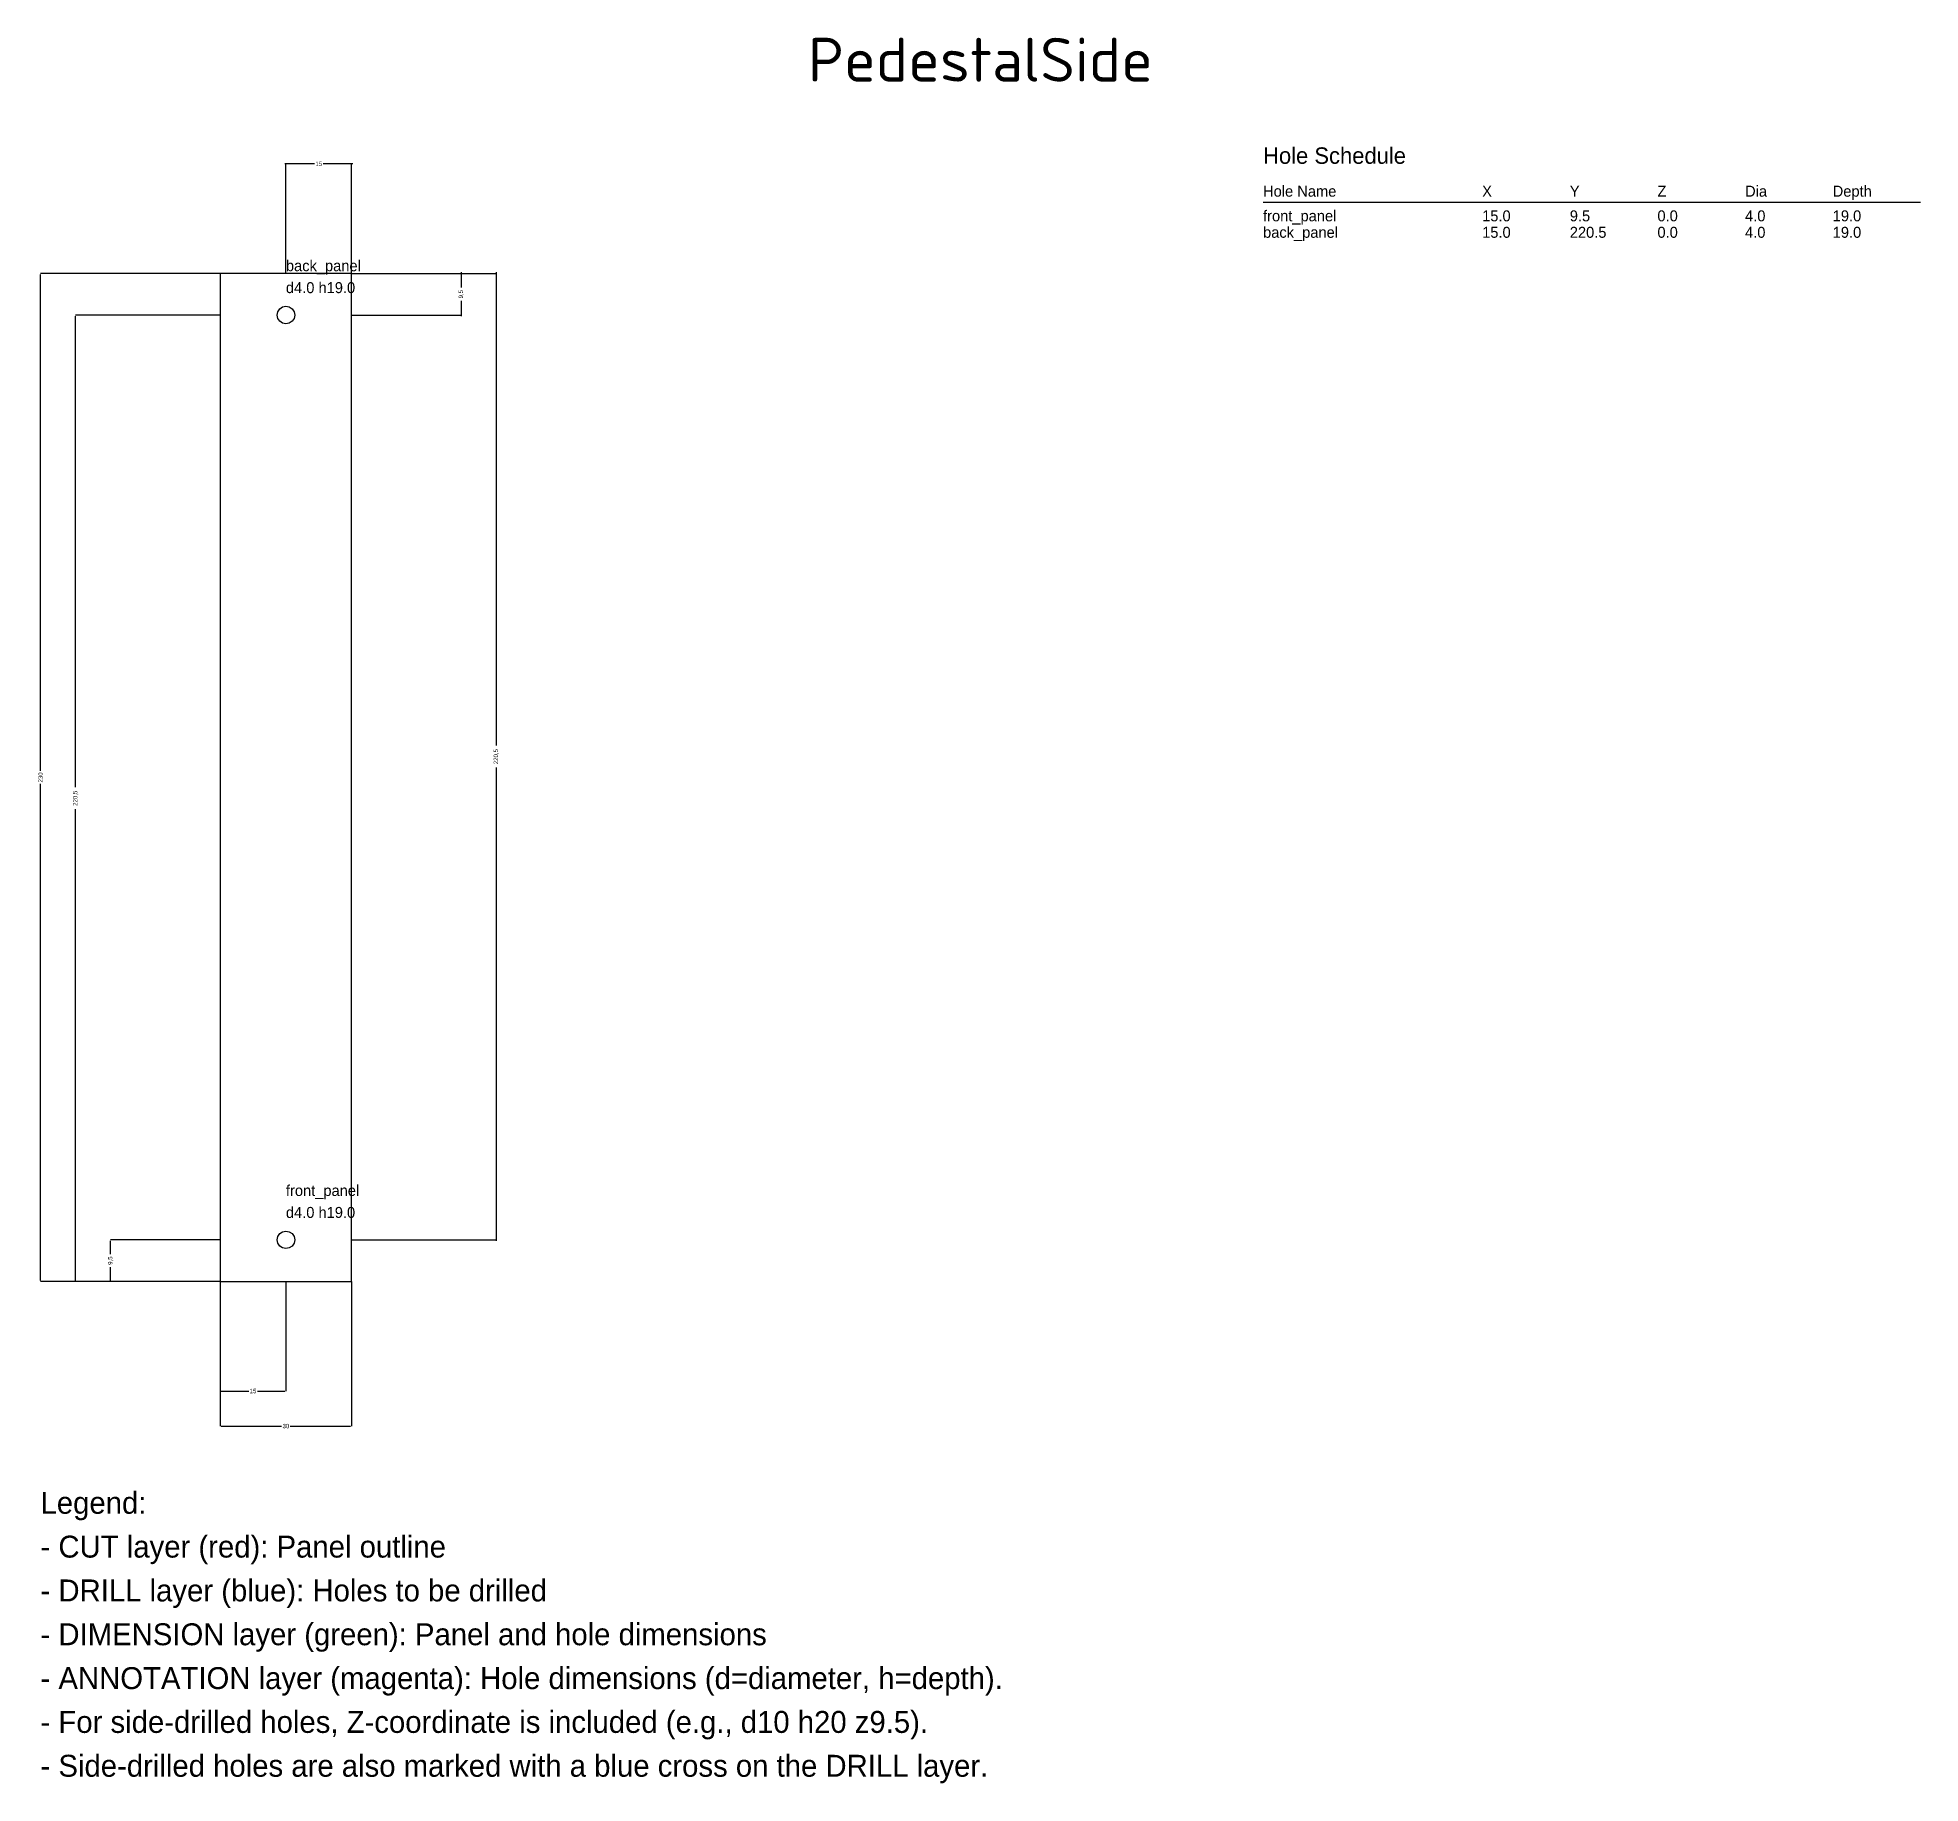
# Model space of a CAD drawing. Header units: millimetres. Extents: x -42 to 388, y -115 to 284.
import ezdxf
from ezdxf.enums import TextEntityAlignment as Align

# ---------------------------------------------------------------- set-up
doc = ezdxf.new("R2010")
doc.units = ezdxf.units.MM
for name, color, linetype in [('ANNOTATION', 6, 'Continuous'), ('CUT', 1, 'Continuous'), ('DIMENSION', 3, 'Continuous')]:
    doc.layers.add(name, color=color, linetype=linetype)
doc.styles.add('Title', font='ISOCPEUR.ttf')
doc.dimstyles.get("Standard").update_dxf_attribs({"dimtxt": 2.5, "dimasz": 2.5, "dimexe": 1.25, "dimexo": 0.625, "dimtad": 1, "dimtxsty": 'Standard', "dimcen": 2.5, "dimazin": 3, "dimtfac": 1, "dimtmove": 0, "dimatfit": 3})

# ---------------------------------------------------------------- blocks, each defined once
blk = doc.blocks.new('_CLOSEDFILLED')
at = {"color": 0, "linetype": 'ByBlock'}
blk.add_solid([(-1, 0.2), (0, 0), (-1, -0.2)], dxfattribs=at)
blk = doc.blocks.new('*D0')
for p, q in [((0, 0), (0, -25)), ((15, 0), (15, -25)), ((0.25, -25), (6.5, -25)), ((8.5, -25), (14.75, -25))]:
    blk.add_line(p, q)
at = {"layer": 'Defpoints'}
for p in [(0, 0), (15, 0), (0, -25)]:
    blk.add_point(p, dxfattribs=at)
at = {"layer": 'DIMENSION', "xscale": 0.25, "yscale": 0.25, "rotation": 180}
blk.add_blockref('_CLOSEDFILLED', (0, -25), dxfattribs=at)
at = {"layer": 'DIMENSION', "xscale": 0.25, "yscale": 0.25}
blk.add_blockref('_CLOSEDFILLED', (15, -25), dxfattribs=at)
at = {"layer": 'DIMENSION', "insert": (7.5, -25), "char_height": 1, "attachment_point": 5}
blk.add_mtext('15', dxfattribs=at)
blk = doc.blocks.new('*D2')
for p, q in [((0, 0), (0, -33)), ((30, 0), (30, -33)), ((0.25, -33), (14, -33)), ((16, -33), (29.75, -33))]:
    blk.add_line(p, q)
at = {"layer": 'Defpoints'}
for p in [(0, 0), (30, 0), (0, -33)]:
    blk.add_point(p, dxfattribs=at)
at = {"layer": 'DIMENSION', "xscale": 0.25, "yscale": 0.25, "rotation": 180}
blk.add_blockref('_CLOSEDFILLED', (0, -33), dxfattribs=at)
at = {"layer": 'DIMENSION', "xscale": 0.25, "yscale": 0.25}
blk.add_blockref('_CLOSEDFILLED', (30, -33), dxfattribs=at)
at = {"layer": 'DIMENSION', "insert": (15, -33), "char_height": 1, "attachment_point": 5}
blk.add_mtext('30', dxfattribs=at)
blk = doc.blocks.new('*D3')
for p, q in [((21.5, 255), (14.75, 255)), ((15, 230), (15, 255)), ((30.25, 255), (23.5, 255)), ((30, 230), (30, 255))]:
    blk.add_line(p, q)
at = {"layer": 'Defpoints'}
for p in [(30, 255), (15, 230), (30, 230)]:
    blk.add_point(p, dxfattribs=at)
at = {"layer": 'DIMENSION', "xscale": 0.25, "yscale": 0.25}
blk.add_blockref('_CLOSEDFILLED', (15, 255), dxfattribs=at)
at = {"layer": 'DIMENSION', "xscale": 0.25, "yscale": 0.25, "rotation": 180}
blk.add_blockref('_CLOSEDFILLED', (30, 255), dxfattribs=at)
at = {"layer": 'DIMENSION', "insert": (22.5, 255), "char_height": 1, "attachment_point": 5}
blk.add_mtext('15', dxfattribs=at)
blk = doc.blocks.new('*D4')
for p, q in [((0, 9.5), (-25, 9.5)), ((-25, 6.25), (-25, 9.25)), ((-25, 0.25), (-25, 3.25)), ((0, 0), (-25, 0))]:
    blk.add_line(p, q)
at = {"layer": 'Defpoints'}
for p in [(0, 9.5), (-25, 0), (0, 0)]:
    blk.add_point(p, dxfattribs=at)
at = {"layer": 'DIMENSION', "xscale": 0.25, "yscale": 0.25}
for p, rotation in [((-25, 9.5), 90), ((-25, 0), 270)]:
    blk.add_blockref('_CLOSEDFILLED', p, dxfattribs=dict(at, rotation=rotation))
at = {"layer": 'DIMENSION', "insert": (-25, 4.75), "char_height": 1, "attachment_point": 5, "rotation": 90}
blk.add_mtext('9,5', dxfattribs=at)
blk = doc.blocks.new('*D5')
for p, q in [((0, 220.5), (-33, 220.5)), ((-33, 112.75), (-33, 220.25)), ((-33, 0.25), (-33, 107.75)), ((0, 0), (-33, 0))]:
    blk.add_line(p, q)
at = {"layer": 'Defpoints'}
for p in [(0, 220.5), (-33, 0), (0, 0)]:
    blk.add_point(p, dxfattribs=at)
at = {"layer": 'DIMENSION', "xscale": 0.25, "yscale": 0.25}
for p, rotation in [((-33, 220.5), 90), ((-33, 0), 270)]:
    blk.add_blockref('_CLOSEDFILLED', p, dxfattribs=dict(at, rotation=rotation))
at = {"layer": 'DIMENSION', "insert": (-33, 110.25), "char_height": 1, "attachment_point": 5, "rotation": 90}
blk.add_mtext('220,5', dxfattribs=at)
blk = doc.blocks.new('*D6')
for p, q in [((0, 230), (-41, 230)), ((-41, 116.5), (-41, 229.75)), ((-41, 0.25), (-41, 113.5)), ((0, 0), (-41, 0))]:
    blk.add_line(p, q)
at = {"layer": 'Defpoints'}
for p in [(0, 230), (-41, 0), (0, 0)]:
    blk.add_point(p, dxfattribs=at)
at = {"layer": 'DIMENSION', "xscale": 0.25, "yscale": 0.25}
for p, rotation in [((-41, 230), 90), ((-41, 0), 270)]:
    blk.add_blockref('_CLOSEDFILLED', p, dxfattribs=dict(at, rotation=rotation))
at = {"layer": 'DIMENSION', "insert": (-41, 115), "char_height": 1, "attachment_point": 5, "rotation": 90}
blk.add_mtext('230', dxfattribs=at)
blk = doc.blocks.new('*D7')
for p, q in [((30, 230), (55, 230)), ((55, 230.25), (55, 226.75)), ((55, 223.75), (55, 220.25)), ((30, 220.5), (55, 220.5))]:
    blk.add_line(p, q)
at = {"layer": 'Defpoints'}
for p in [(30, 230), (55, 230), (30, 220.5)]:
    blk.add_point(p, dxfattribs=at)
at = {"layer": 'DIMENSION', "xscale": 0.25, "yscale": 0.25}
for p, rotation in [((55, 230), 270), ((55, 220.5), 90)]:
    blk.add_blockref('_CLOSEDFILLED', p, dxfattribs=dict(at, rotation=rotation))
at = {"layer": 'DIMENSION', "insert": (55, 225.25), "char_height": 1, "attachment_point": 5, "rotation": 90}
blk.add_mtext('9,5', dxfattribs=at)
blk = doc.blocks.new('*D8')
for p, q in [((30, 230), (63, 230)), ((63, 230.25), (63, 122.25)), ((63, 117.25), (63, 9.25)), ((30, 9.5), (63, 9.5))]:
    blk.add_line(p, q)
at = {"layer": 'Defpoints'}
for p in [(30, 230), (63, 230), (30, 9.5)]:
    blk.add_point(p, dxfattribs=at)
at = {"layer": 'DIMENSION', "xscale": 0.25, "yscale": 0.25}
for p, rotation in [((63, 230), 270), ((63, 9.5), 90)]:
    blk.add_blockref('_CLOSEDFILLED', p, dxfattribs=dict(at, rotation=rotation))
at = {"layer": 'DIMENSION', "insert": (63, 119.75), "char_height": 1, "attachment_point": 5, "rotation": 90}
blk.add_mtext('220,5', dxfattribs=at)

msp = doc.modelspace()

# ---------------------------------------------------------------- linework, layer by layer
at = {"layer": 'ANNOTATION'}
msp.add_line((238, 246.25), (388, 246.25), dxfattribs=at)
at = {"layer": 'CUT'}
for p, q in [((30, 230), (0, 230)), ((0, 230), (0, 0)), ((30, 0), (30, 230)), ((13, 220.5), (13.1522, 221.265)), ((13.1522, 219.735), (13, 220.5)), ((13.1522, 221.265), (13.5858, 221.914)), ((13.5858, 219.086), (13.1522, 219.735)), ((13.5858, 221.914), (14.2346, 222.348)), ((14.2346, 222.348), (15, 222.5)), ((15, 222.5), (15.7654, 222.348)), ((15.7654, 222.348), (16.4142, 221.914)), ((16.4142, 221.914), (16.8478, 221.265)), ((16.8478, 219.735), (16.4142, 219.086)), ((16.8478, 221.265), (17, 220.5)), ((17, 220.5), (16.8478, 219.735)), ((14.2346, 218.652), (13.5858, 219.086)), ((15, 218.5), (14.2346, 218.652)), ((15.7654, 218.652), (15, 218.5)), ((16.4142, 219.086), (15.7654, 218.652)), ((13, 9.5), (13.1522, 10.2654)), ((13.1522, 8.73463), (13, 9.5)), ((13.1522, 10.2654), (13.5858, 10.9142)), ((13.5858, 8.08579), (13.1522, 8.73463)), ((13.5858, 10.9142), (14.2346, 11.3478)), ((14.2346, 11.3478), (15, 11.5)), ((15, 11.5), (15.7654, 11.3478)), ((15.7654, 11.3478), (16.4142, 10.9142)), ((16.4142, 10.9142), (16.8478, 10.2654)), ((16.8478, 8.73463), (16.4142, 8.08579)), ((16.8478, 10.2654), (17, 9.5)), ((17, 9.5), (16.8478, 8.73463)), ((14.2346, 7.65224), (13.5858, 8.08579)), ((15, 7.5), (14.2346, 7.65224)), ((15.7654, 7.65224), (15, 7.5)), ((16.4142, 8.08579), (15.7654, 7.65224)), ((0, 0), (30, 0))]:
    msp.add_line(p, q, dxfattribs=at)

# ---------------------------------------------------------------- texts
at = {"layer": 'ANNOTATION', "style": 'Title'}
msp.add_text('PedestalSide', height=10, dxfattribs=at).set_placement((173.5, 278.75), align=Align.MIDDLE_CENTER)
at = {"layer": 'ANNOTATION'}
for s, height, p in [('Hole Schedule', 3.75, (238, 255)), ('Hole Name', 2.5, (238, 247.5)), ('X', 2.5, (288, 247.5)), ('Y', 2.5, (308, 247.5)), ('Z', 2.5, (328, 247.5)), ('Dia', 2.5, (348, 247.5)), ('Depth', 2.5, (368, 247.5)), ('front_panel', 2.5, (238, 241.875)), ('back_panel', 2.5, (238, 238.125)), ('15.0', 2.5, (288, 241.875)), ('15.0', 2.5, (288, 238.125)), ('9.5', 2.5, (308, 241.875)), ('220.5', 2.5, (308, 238.125)), ('0.0', 2.5, (328, 241.875)), ('0.0', 2.5, (328, 238.125)), ('4.0', 2.5, (348, 241.875)), ('4.0', 2.5, (348, 238.125)), ('19.0', 2.5, (368, 241.875)), ('19.0', 2.5, (368, 238.125)), ('back_panel', 2.5, (15, 230.5)), ('d4.0 h19.0', 2.5, (15, 225.5)), ('front_panel', 2.5, (15, 19.5)), ('d4.0 h19.0', 2.5, (15, 14.5)), ('Legend:', 5, (-41, -53)), ('- CUT layer (red): Panel outline', 5, (-41, -63)), ('- DRILL layer (blue): Holes to be drilled', 5, (-41, -73)), ('- DIMENSION layer (green): Panel and hole dimensions', 5, (-41, -83)), ('- ANNOTATION layer (magenta): Hole dimensions (d=diameter, h=depth).', 5, (-41, -93)), ('- For side-drilled holes, Z-coordinate is included (e.g., d10 h20 z9.5).', 5, (-41, -103)), ('- Side-drilled holes are also marked with a blue cross on the DRILL layer.', 5, (-41, -113))]:
    msp.add_text(s, height=height, dxfattribs=at).set_placement(p)

# ---------------------------------------------------------------- dimensions: what is measured, and where the dimension line sits
at = {"layer": 'DIMENSION'}
for base, p1, p2, picture, middle in [((30, 255), (30, 230), (15, 230), '*D3', (22.5, 255)), ((0, -25), (0, 0), (15, 0), '*D0', (7.5, -25)), ((0, -33), (0, 0), (30, 0), '*D2', (15, -33))]:
    dim = msp.add_linear_dim(base=base, p1=p1, p2=p2, dimstyle='Standard', dxfattribs=at)
    dim.commit()
    dim.dimension.update_dxf_attribs({"geometry": picture, "text_midpoint": middle})
for base, p1, p2, picture, middle in [((-41, 0), (0, 0), (0, 230), '*D6', (-41, 115)), ((55, 230), (30, 230), (30, 220.5), '*D7', (55, 225.25)), ((63, 230), (30, 230), (30, 9.5), '*D8', (63, 119.75)), ((-33, 0), (0, 0), (0, 220.5), '*D5', (-33, 110.25)), ((-25, 0), (0, 0), (0, 9.5), '*D4', (-25, 4.75))]:
    dim = msp.add_linear_dim(base=base, p1=p1, p2=p2, angle=90, dimstyle='Standard', dxfattribs=at)
    dim.commit()
    dim.dimension.update_dxf_attribs({"geometry": picture, "text_midpoint": middle})

doc.saveas('drawing.dxf')
